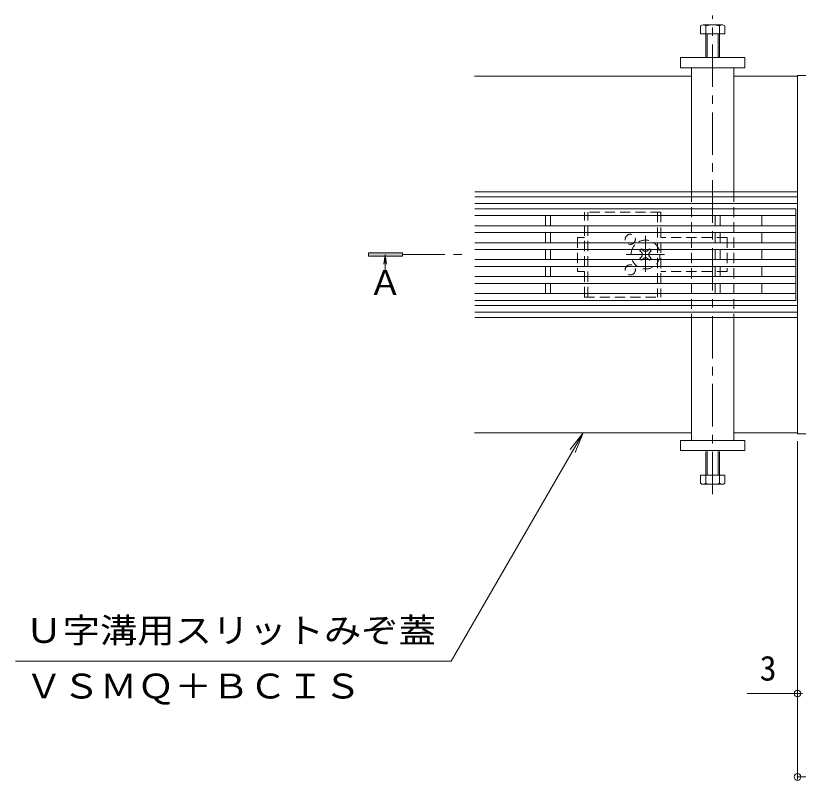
# Model space of a CAD drawing. Units: millimetres at full size, sheet at 1:5; details may follow other scales. Extents: x -1741 to 1940, y -1327 to 1367.
# Drawn here: x -1740.7 to -1279.7, y 48.1 to 498.5 of the extents above; entities that cross this region are included whole.
import ezdxf
from ezdxf.enums import TextEntityAlignment as Align

# ---------------------------------------------------------------- set-up
doc = ezdxf.new("R2010")
doc.units = ezdxf.units.MM
doc.header["$LTSCALE"] = 5
doc.header["$PDMODE"] = 32
doc.header["$PDSIZE"] = 4
doc.linetypes.add('CHAIN1', pattern=[8, 5, -1, 1, -1])
doc.linetypes.add('DASHED1', pattern=[1.8, 1.2, -0.6])
for name, color, linetype, lineweight in [('E-0_0228_テナント工�', 1, 'Continuous', 9), ('E-2_0230_テナント工�', 3, 'Continuous', 9), ('E-3_0231_テナント工�', 4, 'Continuous', 9), ('E-4_0232_テナント工�', 7, 'Continuous', 9), ('E-5_0233_テナント工�', 7, 'Continuous', 9), ('E-6_0245_ハッチング2', 134, 'Continuous', 9), ('E-7_0246_ハッチング3', 2, 'Continuous', 9), ('E-8_0247_ハッチング4', 7, 'Continuous', 9), ('E-9_0250_塗潰1_A', 2, 'Continuous', 9)]:
    doc.layers.add(name, color=color, linetype=linetype, lineweight=lineweight)
doc.styles.add('ＭＳ ゴシック', font='')
doc.styles.get('ＭＳ ゴシック').set_extended_font_data('MS Gothic')

msp = doc.modelspace()

# ---------------------------------------------------------------- linework, layer by layer
at = {"layer": 'E-0_0228_テナント工�'}
for p, q in [((-1280.214, 394.788), (-1470.214, 394.788)), ((-1280.214, 320.788), (-1470.214, 320.788))]:
    msp.add_line(p, q, dxfattribs=at)
at = {"layer": 'E-0_0228_テナント工�', "color": 134}
for p, q in [((-1280.214, 391.788), (-1470.214, 391.788)), ((-1280.214, 387.788), (-1470.214, 387.788)), ((-1280.214, 391.788), (-1280.214, 387.788)), ((-1280.214, 327.788), (-1470.214, 327.788)), ((-1280.214, 327.788), (-1280.214, 323.788)), ((-1280.214, 323.788), (-1470.214, 323.788))]:
    msp.add_line(p, q, dxfattribs=at)
at = {"layer": 'E-2_0230_テナント工�'}
for p, q in [((-1281.214, 384.788), (-1470.214, 384.788)), ((-1281.214, 330.788), (-1281.214, 384.788)), ((-1281.214, 380.788), (-1470.214, 380.788)), ((-1428.714, 380.788), (-1428.714, 374.788)), ((-1425.714, 380.788), (-1425.714, 374.788)), ((-1328.714, 380.788), (-1328.714, 374.788)), ((-1325.714, 380.788), (-1325.714, 374.788)), ((-1301.214, 380.788), (-1301.214, 374.788)), ((-1281.214, 374.788), (-1470.214, 374.788)), ((-1281.214, 370.788), (-1470.214, 370.788)), ((-1428.714, 370.788), (-1428.714, 364.788)), ((-1425.714, 370.788), (-1425.714, 364.788)), ((-1328.714, 370.788), (-1328.714, 364.788)), ((-1325.714, 370.788), (-1325.714, 364.788)), ((-1301.214, 370.788), (-1301.214, 364.788)), ((-1281.214, 364.788), (-1470.214, 364.788)), ((-1281.214, 360.788), (-1470.214, 360.788)), ((-1428.714, 360.788), (-1428.714, 354.788)), ((-1425.714, 360.788), (-1425.714, 354.788)), ((-1328.714, 360.788), (-1328.714, 354.788)), ((-1325.714, 360.788), (-1325.714, 354.788)), ((-1301.214, 360.788), (-1301.214, 354.788)), ((-1281.214, 354.788), (-1470.214, 354.788)), ((-1281.214, 350.788), (-1470.214, 350.788)), ((-1428.714, 350.788), (-1428.714, 344.788)), ((-1425.714, 350.788), (-1425.714, 344.788)), ((-1328.714, 350.788), (-1328.714, 344.788)), ((-1325.714, 350.788), (-1325.714, 344.788)), ((-1301.214, 350.788), (-1301.214, 344.788)), ((-1281.214, 344.788), (-1470.214, 344.788)), ((-1281.214, 340.788), (-1470.214, 340.788)), ((-1428.714, 340.788), (-1428.714, 334.788)), ((-1425.714, 340.788), (-1425.714, 334.788)), ((-1328.714, 340.788), (-1328.714, 334.788)), ((-1325.714, 340.788), (-1325.714, 334.788)), ((-1301.214, 340.788), (-1301.214, 334.788)), ((-1281.214, 334.788), (-1470.214, 334.788)), ((-1281.214, 330.788), (-1470.214, 330.788))]:
    msp.add_line(p, q, dxfattribs=at)
at = {"layer": 'E-3_0231_テナント工�'}
for p, q in [((-1342.714, 462.787), (-1470.523, 462.787)), ((-1280.214, 462.787), (-1317.714, 462.787)), ((-682.214, 463.287), (-1280.214, 463.287)), ((-1342.714, 252.787), (-1470.523, 252.787)), ((-1280.214, 252.787), (-1317.714, 252.787))]:
    msp.add_line(p, q, dxfattribs=at)
msp.add_lwpolyline([(-682.214, 252.287), (-1280.214, 252.287), (-1280.214, 463.287)], dxfattribs=at)
at = {"layer": 'E-4_0232_テナント工�'}
for p, q in [((-1280.214, 48.572), (-1280.214, 247.787)), ((-1280.214, 99.213), (-1309.767, 99.213)), ((-1277.214, 99.213), (-1280.214, 99.213)), ((-1280.214, 50.072), (-682.214, 50.072))]:
    msp.add_line(p, q, dxfattribs=at)
for p in [(-1280.214, 99.213), (-1280.214, 50.072)]:
    msp.add_point(p, dxfattribs=at)
at = {"layer": 'E-5_0233_テナント工�', "color": 4}
for p, q in [((-1532.846, 358.787), (-1532.846, 356.787)), ((-1512.846, 358.787), (-1532.846, 358.787)), ((-1532.846, 356.787), (-1512.846, 356.787)), ((-1523.079, 357.787), (-1523.815, 352.202)), ((-1523.079, 357.787), (-1522.344, 352.202)), ((-1523.079, 357.787), (-1523.079, 348.384)), ((-1512.846, 356.787), (-1512.846, 358.787))]:
    msp.add_line(p, q, dxfattribs=at)
at = {"layer": 'E-5_0233_テナント工�', "color": 4, "linetype": 'CHAIN1'}
msp.add_line((-1512.846, 357.787), (-1477.113, 357.787), dxfattribs=at)
at = {"layer": 'E-5_0233_テナント工�'}
for p, q in [((-1406.464, 252.787), (-1484.121, 118.28)), ((-1406.464, 252.787), (-1414.073, 242.87)), ((-1406.464, 252.787), (-1411.247, 241.239)), ((-1740.73, 118.28), (-1484.121, 118.28))]:
    msp.add_line(p, q, dxfattribs=at)
at = {"layer": 'E-5_0233_テナント工�', "color": 4}
msp.add_solid([(-1512.846, 358.787), (-1512.846, 356.787), (-1532.846, 358.787), (-1532.846, 356.787)], dxfattribs=at)
at = {"layer": 'E-6_0245_ハッチング2', "linetype": 'CHAIN1'}
msp.add_line((-1330.214, 216.574), (-1330.214, 498.527), dxfattribs=at)
at = {"layer": 'E-6_0245_ハッチング2'}
for p, q in [((-1342.714, 467.787), (-1317.714, 467.787)), ((-1342.714, 394.788), (-1342.714, 467.787)), ((-1317.714, 467.787), (-1317.714, 394.788)), ((-1342.714, 248.287), (-1342.714, 320.788)), ((-1317.714, 320.788), (-1317.714, 248.287)), ((-1342.714, 248.287), (-1317.714, 248.287))]:
    msp.add_line(p, q, dxfattribs=at)
at = {"layer": 'E-6_0245_ハッチング2', "linetype": 'DASHED1'}
for p, q in [((-1342.714, 394.788), (-1342.714, 320.788)), ((-1317.714, 394.788), (-1317.714, 320.788))]:
    msp.add_line(p, q, dxfattribs=at)
at = {"layer": 'E-7_0246_ハッチング3', "linetype": 'DASHED1'}
for p, q in [((-1360.714, 382.788), (-1405.714, 382.788)), ((-1405.714, 332.788), (-1405.714, 382.788)), ((-1403.714, 332.788), (-1403.714, 382.788)), ((-1362.714, 382.788), (-1362.714, 332.788)), ((-1360.714, 382.788), (-1360.714, 332.788)), ((-1405.714, 332.788), (-1360.714, 332.788))]:
    msp.add_line(p, q, dxfattribs=at)
at = {"layer": 'E-7_0246_ハッチング3', "color": 7, "linetype": 'CHAIN1'}
for p, q in [((-1369.714, 347.603), (-1369.714, 368.859)), ((-1358.456, 357.788), (-1381.065, 357.788))]:
    msp.add_line(p, q, dxfattribs=at)
at = {"layer": 'E-7_0246_ハッチング3', "color": 7, "linetype": 'DASHED1'}
for p, q in [((-1321.714, 367.788), (-1360.714, 367.788)), ((-1321.714, 367.788), (-1321.714, 347.788)), ((-1373.072, 360.086), (-1372.012, 361.146)), ((-1372.188, 359.202), (-1373.072, 360.086)), ((-1371.128, 360.262), (-1372.012, 361.146)), ((-1368.299, 360.262), (-1367.415, 361.146)), ((-1367.415, 361.146), (-1366.355, 360.086)), ((-1367.239, 359.202), (-1366.355, 360.086)), ((-1372.188, 356.373), (-1373.072, 355.49)), ((-1372.012, 354.429), (-1373.072, 355.49)), ((-1371.128, 355.313), (-1372.012, 354.429)), ((-1368.299, 355.313), (-1367.415, 354.429)), ((-1366.355, 355.49), (-1367.415, 354.429)), ((-1367.239, 356.373), (-1366.355, 355.49)), ((-1405.714, 347.788), (-1409.714, 347.788)), ((-1321.714, 347.788), (-1360.714, 347.788))]:
    msp.add_line(p, q, dxfattribs=at)
msp.add_lwpolyline([(-1405.714, 367.788), (-1409.714, 367.788), (-1409.714, 347.788)], dxfattribs=at)
for centre, radius in [((-1378.714, 366.788), 3), ((-1369.714, 357.788), 8.5), ((-1378.714, 348.788), 3)]:
    msp.add_circle(centre, radius, dxfattribs=at)
for centre, start, end in [((-1369.714, 361.677), 225, 315), ((-1373.603, 357.788), 315, 45), ((-1369.714, 353.899), 45, 135), ((-1365.824, 357.788), 135, 225)]:
    msp.add_arc(centre, 2, start, end, dxfattribs=at)
at = {"layer": 'E-8_0247_ハッチング4'}
for points in [[(-1349.214, 467.787), (-1311.214, 467.787), (-1311.214, 473.787), (-1349.214, 473.787)], [(-1349.214, 248.287), (-1311.214, 248.287), (-1311.214, 242.287), (-1349.214, 242.287)]]:
    msp.add_lwpolyline(points, close=True, dxfattribs=at)
at = {"layer": 'E-9_0250_塗潰1_A'}
for p, q in [((-1337.414, 492.487), (-1337.414, 487.787)), ((-1324.35, 493.087), (-1335.55, 493.087)), ((-1334.214, 492.487), (-1334.214, 473.787)), ((-1326.214, 473.787), (-1326.214, 492.487)), ((-1323.014, 487.787), (-1323.014, 492.487)), ((-1337.414, 487.787), (-1323.014, 487.787)), ((-1333.514, 487.787), (-1333.514, 473.787)), ((-1326.914, 473.787), (-1326.914, 487.787)), ((-1334.214, 223.087), (-1334.214, 241.787)), ((-1333.514, 227.787), (-1333.514, 241.787)), ((-1326.914, 241.787), (-1326.914, 227.787)), ((-1326.214, 241.787), (-1326.214, 223.087)), ((-1337.414, 227.787), (-1323.014, 227.787)), ((-1337.414, 223.087), (-1337.414, 227.787)), ((-1323.014, 227.787), (-1323.014, 223.087)), ((-1324.35, 222.487), (-1335.55, 222.487))]:
    msp.add_line(p, q, dxfattribs=at)
for centre, radius, start, end in [((-1335.814, 490.712), 2.39, 47.9749, 132.0251), ((-1330.214, 479.679), 13.418, 72.65606, 107.34394), ((-1324.614, 490.712), 2.39, 47.9749, 132.0251), ((-1335.814, 224.863), 2.39, 227.9749, 312.0251), ((-1330.214, 235.895), 13.418, 252.65606, 287.34394), ((-1324.614, 224.863), 2.39, 227.9749, 312.0251)]:
    msp.add_arc(centre, radius, start, end, dxfattribs=at)

# ---------------------------------------------------------------- texts
at = {"layer": 'E-4_0232_テナント工�', "color": 2, "style": 'ＭＳ ゴシック'}
msp.add_text('3', height=14.66, dxfattribs=at).set_placement((-1302.494, 102.419), align=Align.BOTTOM_LEFT)
at = {"layer": 'E-5_0233_テナント工�', "color": 2, "style": 'ＭＳ ゴシック'}
msp.add_text('Ａ', height=14.66, dxfattribs=at).set_placement((-1533.001, 329.519), align=Align.BOTTOM_LEFT)
at = {"layer": 'E-5_0233_テナント工�', "color": 2, "style": 'ＭＳ ゴシック', "width": 1.1}
for s, p in [('Ｕ字溝用スリットみぞ蓋', (-1735.11, 124.669)), ('ＶＳＭＱ＋ＢＣＩＳ', (-1735.11, 91.891))]:
    msp.add_text(s, height=14.66, dxfattribs=at).set_placement(p, align=Align.BOTTOM_LEFT)

doc.saveas('drawing.dxf')
